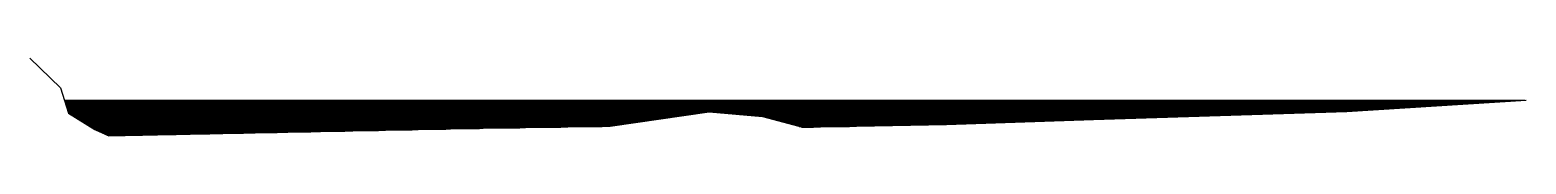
# Model space of a CAD drawing. Header units: inches. Extents: x 0 to 222, y 0 to 12.
import ezdxf

# ---------------------------------------------------------------- set-up
doc = ezdxf.new("R2010")
doc.units = ezdxf.units.IN
doc.header["$MEASUREMENT"] = 0
doc.layers.add('Contour', color=7, linetype='Continuous')
doc.layers.add('WSZ', color=80, linetype='Continuous')

msp = doc.modelspace()

# ---------------------------------------------------------------- linework, layer by layer
at = {"layer": 'Contour'}
msp.add_lwpolyline([(0, 11.54), (4.56, 7.16), (5.74, 3.36), (9.63, 0.95), (11.7, 0), (67.32, 1.11), (86.22, 1.42), (100.91, 3.58), (108.86, 2.85), (114.8, 1.27), (136.19, 1.67), (158.01, 2.44), (195.67, 3.63), (222.29, 5.31)], dxfattribs=at)
at = {"layer": 'WSZ'}
for p, q in [((5.14, 5.3), (222.13, 5.3)), ((5.17, 5.2), (220.55, 5.2)), ((5.2, 5.1), (218.96, 5.1)), ((5.23, 5), (217.38, 5)), ((5.26, 4.9), (215.79, 4.9)), ((5.29, 4.8), (214.21, 4.8)), ((5.32, 4.7), (212.62, 4.7)), ((5.35, 4.6), (211.04, 4.6)), ((5.39, 4.5), (209.46, 4.5)), ((5.42, 4.4), (207.87, 4.4)), ((5.45, 4.3), (206.29, 4.3)), ((5.48, 4.2), (204.7, 4.2)), ((5.51, 4.1), (203.12, 4.1)), ((5.54, 4), (201.53, 4)), ((5.57, 3.9), (199.95, 3.9)), ((5.6, 3.8), (198.36, 3.8)), ((5.63, 3.7), (196.78, 3.7)), ((5.67, 3.6), (194.72, 3.6)), ((5.7, 3.5), (100.37, 3.5)), ((5.73, 3.4), (99.69, 3.4)), ((5.84, 3.3), (99.01, 3.3)), ((6, 3.2), (98.33, 3.2)), ((6.16, 3.1), (97.65, 3.1)), ((6.32, 3), (96.97, 3)), ((6.48, 2.9), (96.29, 2.9)), ((6.64, 2.8), (95.61, 2.8)), ((6.81, 2.7), (94.93, 2.7)), ((6.97, 2.6), (94.25, 2.6)), ((7.13, 2.5), (93.56, 2.5)), ((7.29, 2.4), (92.88, 2.4)), ((7.45, 2.3), (92.2, 2.3)), ((101.78, 3.5), (191.56, 3.5)), ((102.87, 3.4), (188.39, 3.4)), ((103.96, 3.3), (185.23, 3.3)), ((105.05, 3.2), (182.06, 3.2)), ((106.14, 3.1), (178.9, 3.1)), ((107.23, 3), (175.73, 3)), ((108.32, 2.9), (172.57, 2.9)), ((109.05, 2.8), (169.4, 2.8)), ((109.42, 2.7), (166.24, 2.7)), ((109.8, 2.6), (163.07, 2.6)), ((110.18, 2.5), (159.91, 2.5)), ((110.55, 2.4), (156.88, 2.4)), ((110.93, 2.3), (154.04, 2.3)), ((7.61, 2.2), (91.52, 2.2)), ((7.77, 2.1), (90.84, 2.1)), ((7.94, 2), (90.16, 2)), ((8.1, 1.9), (89.48, 1.9)), ((8.26, 1.8), (88.8, 1.8)), ((8.42, 1.7), (88.12, 1.7)), ((8.58, 1.6), (87.44, 1.6)), ((8.74, 1.5), (86.76, 1.5)), ((8.9, 1.4), (85, 1.4)), ((9.07, 1.3), (78.9, 1.3)), ((9.23, 1.2), (72.81, 1.2)), ((9.39, 1.1), (66.82, 1.1)), ((9.55, 1), (61.81, 1)), ((9.74, 0.9), (56.8, 0.9)), ((9.96, 0.8), (51.79, 0.8)), ((10.17, 0.7), (46.78, 0.7)), ((10.39, 0.6), (41.76, 0.6)), ((10.61, 0.5), (36.75, 0.5)), ((10.83, 0.4), (31.74, 0.4)), ((11.05, 0.3), (26.73, 0.3)), ((11.26, 0.2), (21.72, 0.2)), ((11.48, 0.1), (16.71, 0.1)), ((111.3, 2.2), (151.21, 2.2)), ((111.68, 2.1), (148.38, 2.1)), ((112.06, 2), (145.54, 2)), ((112.43, 1.9), (142.71, 1.9)), ((112.81, 1.8), (139.87, 1.8)), ((113.18, 1.7), (137.04, 1.7)), ((113.56, 1.6), (132.45, 1.6)), ((113.94, 1.5), (127.1, 1.5)), ((114.31, 1.4), (121.75, 1.4)), ((114.69, 1.3), (116.4, 1.3))]:
    msp.add_line(p, q, dxfattribs=at)

doc.saveas('drawing.dxf')
